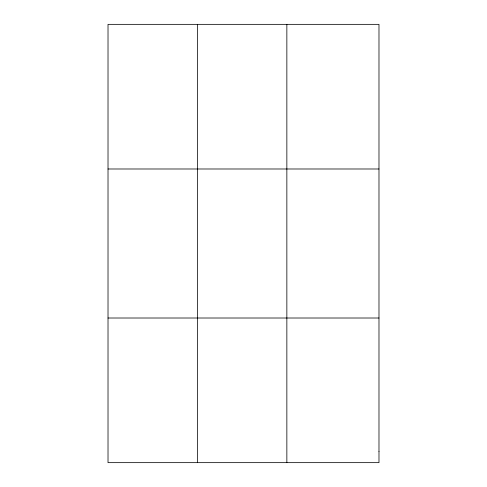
<?xml version="1.0" encoding="UTF-8"?>
<svg xmlns="http://www.w3.org/2000/svg" width="487" height="487" viewBox="0 0 487 487"><rect width="100%" height="100%" fill="white"/><g stroke="black" fill="none" stroke-linecap="round" stroke-linejoin="round"><path stroke-width="0.73" d="M197.436 24.35L197.436 462.65M286.855 24.35L286.855 462.65M108.017 168.989L378.983 168.989M108.017 318.011L378.983 318.011M378.983 451.522L378.983 462.65L108.017 462.65L108.017 24.35L378.983 24.35L378.983 451.522"/></g></svg>
